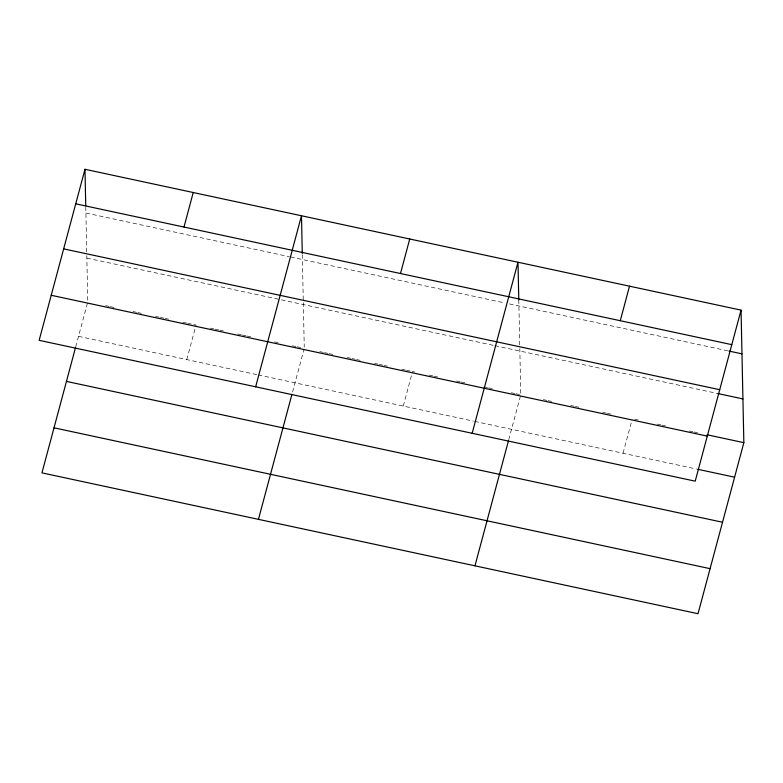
<?xml version="1.0" encoding="UTF-8"?>
<svg xmlns="http://www.w3.org/2000/svg" width="783" height="783" viewBox="0 0 783 783"><rect width="100%" height="100%" fill="white"/><g stroke="black" fill="none" stroke-linecap="round" stroke-linejoin="round"><path stroke-width="0.59" stroke-dasharray="3.92 2.94" d="M75.745 346.752L87.784 301.827L86.805 255.649M186.785 359.593L196.034 325.062L192.461 324.299M292.558 392.068L303.97 349.453M403.284 406.064L412.533 371.543L414.912 372.052M508.744 439.703L520.783 394.779L519.814 348.601M623.062 453.249L632.008 419.874M85.905 213.025L289.328 256.687M290.513 256.951L504.634 302.913M509.39 303.931L727.74 350.804M86.854 258.087L493.691 345.42M494.885 345.675L718.011 393.575M105.627 305.654L109.189 306.417M110.383 306.672L113.946 307.445M132.983 311.526L136.555 312.29M137.739 312.554L141.312 313.317M155.582 316.381L159.155 317.144M160.349 317.399L163.911 318.172M165.105 318.427L168.668 319.19M182.948 322.253L186.511 323.017M187.705 323.271L191.277 324.045M210.304 328.126L213.876 328.889M215.061 329.154L218.633 329.917M219.827 330.172L223.39 330.935M237.67 333.998L241.233 334.772M242.427 335.026L245.989 335.79M247.183 336.044L250.756 336.807M274.539 341.917L278.112 342.68M292.392 345.753L295.954 346.517M297.149 346.771L300.711 347.535M319.748 351.626L323.32 352.389M324.505 352.644L328.077 353.407M329.261 353.662L332.834 354.435M347.104 357.498L350.676 358.262M351.87 358.516L355.433 359.28M356.627 359.534L360.19 360.307M374.47 363.371L378.032 364.134M379.226 364.389L382.799 365.152M383.983 365.416L387.556 366.18M401.826 369.243L405.398 370.007M406.583 370.261L410.155 371.034M429.192 375.116L432.754 375.879M433.948 376.134L437.511 376.907M456.548 380.988L460.12 381.752M461.304 382.016L464.877 382.779M483.914 386.861L487.476 387.634M488.67 387.888L492.233 388.652M511.27 392.733L514.842 393.506M516.026 393.761L519.599 394.524M543.333 399.624L546.886 400.387M548.08 400.642L551.633 401.405M570.621 405.477L574.184 406.24M575.368 406.494L578.921 407.258M602.656 412.357L606.218 413.121M607.402 413.375L610.965 414.138M634.69 419.228L638.253 420.001M657.231 424.073L660.793 424.836M661.978 425.091L665.54 425.854M689.275 430.953L692.828 431.717M694.012 431.971L697.575 432.735M78.525 336.347L256.961 374.656M258.155 374.91L473.47 421.137M474.655 421.391L696.635 469.046M518.786 299.899L519.785 347.388M302.307 254.641L304.254 347.084M85.778 206.947L86.776 254.436"/><path stroke-width="1.17" d="M84.985 169.285L39.15 340.331L695.216 481.173L741.051 310.127L84.985 169.285L85.748 205.733M75.432 347.906L41.949 472.873L698.015 613.715L743.85 442.669L741.051 310.127M183.985 227.05L193.235 192.52M255.649 386.812L301.484 215.765L302.277 253.428M258.449 519.354L291.932 394.378M400.485 273.531L409.734 239.001M472.159 433.293L517.984 262.236L518.786 299.899M474.958 565.825L508.441 440.858M620.273 320.707L629.522 286.186M75.736 203.815L731.802 344.657M728.924 351.058L741.971 353.867M63.658 248.867L719.734 389.709M718.011 393.575L742.93 398.929M707.069 434.771L743.85 442.669M51.218 295.279L707.294 436.121M697.819 469.301L734.601 477.19M66.457 381.399L722.523 522.241M54.017 427.821L710.093 568.664"/></g></svg>
